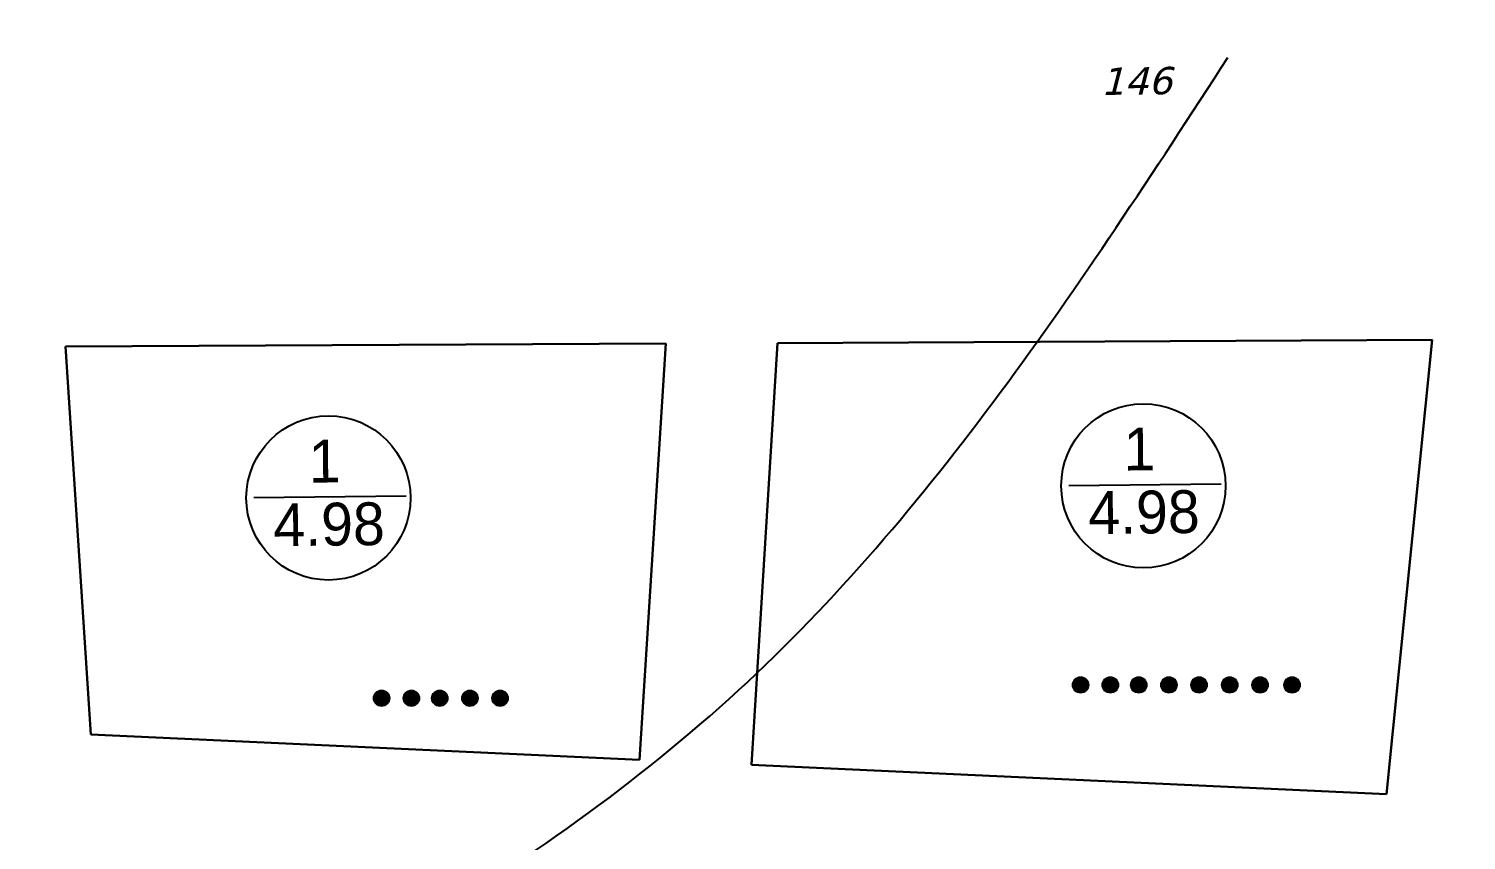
# Model space of a CAD drawing. Header units: millimetres. Extents: x -710977 to 10671, y -929782 to 89628.
# Drawn here: x 3270 to 4451, y 2812 to 3478 of the extents above; entities that cross this region are included whole.
import ezdxf

# ---------------------------------------------------------------- set-up
doc = ezdxf.new("R2010")
doc.units = ezdxf.units.MM
doc.header["$LTSCALE"] = 0.4
doc.layers.add('Площади', color=7, linetype='Continuous')
doc.layers.add('Тонкая', color=82, linetype='Continuous', lineweight=20)
doc.styles.add('style1', font='verdana.ttf', dxfattribs={"oblique": 15})

msp = doc.modelspace()

# ---------------------------------------------------------------- hatches: boundary and pattern name
at = {"layer": 'Тонкая', "ltscale": 10}
for points in [[(4140.677, 2939.276, 1), (4127.251, 2939.276, 1)], [(4165.157, 2939.276, 1), (4151.731, 2939.276, 1)], [(4188.51, 2939.276, 1), (4175.083, 2939.276, 1)], [(4213.288, 2939.276, 1), (4199.862, 2939.276, 1)], [(4238.066, 2939.276, 1), (4224.64, 2939.276, 1)], [(4263.197, 2939.276, 1), (4249.771, 2939.276, 1)], [(4288.21, 2939.276, 1), (4274.783, 2939.276, 1)], [(4314.457, 2939.276, 1), (4301.03, 2939.276, 1)], [(3566.496, 2928.369, 1), (3553.069, 2928.369, 1)], [(3590.976, 2928.369, 1), (3577.55, 2928.369, 1)], [(3614.328, 2928.369, 1), (3600.902, 2928.369, 1)], [(3639.106, 2928.369, 1), (3625.68, 2928.369, 1)], [(3663.885, 2928.369, 1), (3650.459, 2928.369, 1)]]:
    msp.add_hatch(color=0, dxfattribs=at).paths.add_polyline_path(points)

# ---------------------------------------------------------------- linework, layer by layer
at = {"color": 0, "lineweight": 30}
for p, q in [((3793.364, 3219.666), (3300.279, 3217.35)), ((3300.279, 3217.35), (3320.833, 2898.548)), ((3793.364, 3219.666), (3771.616, 2877.809)), ((3863.628, 2873.575), (3884.92, 3220.096)), ((4422.887, 3222.623), (3884.92, 3220.096)), ((4422.887, 3222.623), (4385.437, 2849.568)), ((3320.833, 2898.548), (3771.616, 2877.809)), ((3863.628, 2873.575), (4385.437, 2849.568))]:
    msp.add_line(p, q, dxfattribs=at)
at = {"color": 241, "lineweight": 25}
for p, q in [((3579.981, 3094.357), (3454.907, 3092.967)), ((4249.417, 3104.322), (4124.343, 3102.932))]:
    msp.add_line(p, q, dxfattribs=at)
for centre in [(4185.57, 3102.848), (3516.134, 3092.883)]:
    msp.add_circle(centre, 67.456, dxfattribs=at)
at = {"ltscale": 0.5}
for points in [[(5657.774, 3478.273), (4956.401, 2596.401), (4160.462, 2092.473), (3443.329, 1942.87)], [(3269.956, 2564.905), (3853.119, 2934.976), (4255.029, 3454.651)], [(3291.189, 745.573), (5263.744, 1179.106), (5578.968, 1690.907), (5878.43, 2328.689), (6311.862, 3431.029)]]:
    msp.add_spline(points, degree=3, dxfattribs=at)
at = {"layer": 'Тонкая', "color": 0, "ltscale": 10}
for centre in [(4133.964, 2939.276), (4158.444, 2939.276), (4181.797, 2939.276), (4206.575, 2939.276), (4231.353, 2939.276), (4256.484, 2939.276), (4281.497, 2939.276), (4307.743, 2939.276), (3559.782, 2928.369), (3584.263, 2928.369), (3607.615, 2928.369), (3632.393, 2928.369), (3657.172, 2928.369)]:
    msp.add_circle(centre, 6.713, dxfattribs=at)

# ---------------------------------------------------------------- texts
at = {"color": 2, "ltscale": 0.5, "attachment_point": 1, "rotation": 0.636565}
for s, width, insert, char_height in [('1', 100.29866, (4169.099, 3150.536), 35.179), ('1', 100.29866, (3499.663, 3140.571), 35.179), ('4.98', 170.28639, (4140.102, 3098.326), 35.1793), ('4.98', 170.28639, (3470.666, 3088.362), 35.1793)]:
    msp.add_mtext_dynamic_manual_height_columns(s, width=width, gutter_width=351.793, heights=[0], dxfattribs=dict(at, insert=insert, char_height=char_height))
at = {"layer": 'Площади', "color": 0, "lineweight": 30, "style": 'style1', "oblique": 15}
msp.add_text('146', height=22.4, rotation=0.710371, dxfattribs=at).set_placement((4150.575, 3423.845))

doc.saveas('drawing.dxf')
